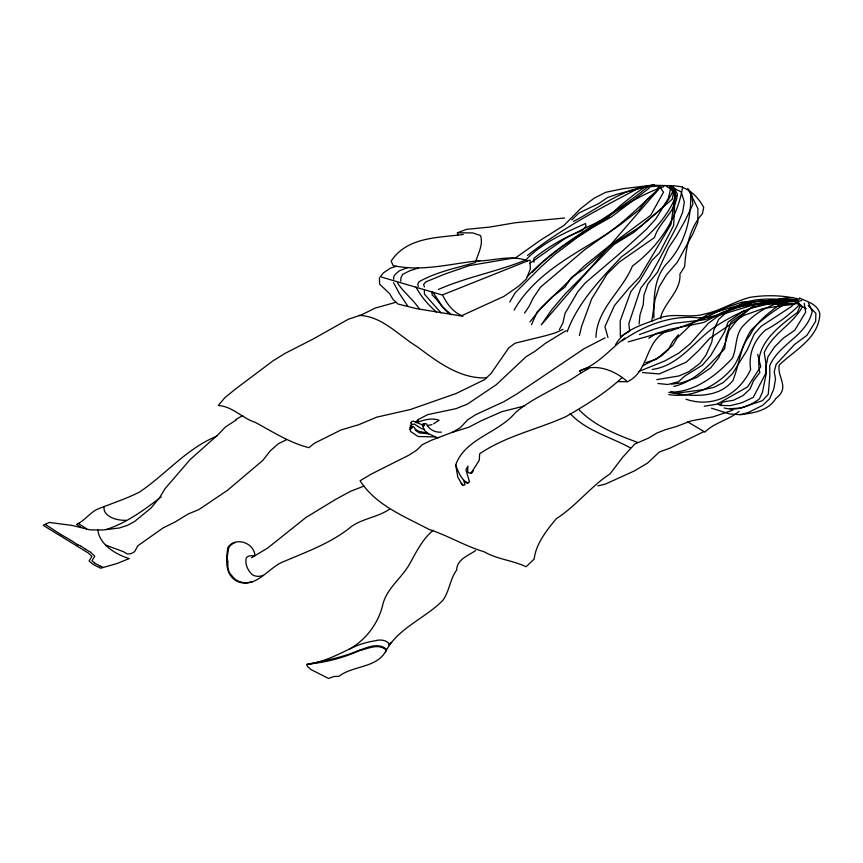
<?xml version="1.0" encoding="UTF-8"?>
<svg xmlns="http://www.w3.org/2000/svg" width="863" height="863" viewBox="0 0 863 863"><rect width="100%" height="100%" fill="white"/><g stroke="black" fill="none" stroke-linecap="round" stroke-linejoin="round"><path stroke-width="1.29" d="M393.733 279.234L393.733 276.721L395.297 274.315L399.224 270.842L408.123 267.433M432.083 292.007L432.083 294.887C438.803 300.669 442.352 309.127 450.087 313.852M670.249 185.793L670.238 190.529L668.232 198.717L655.815 218.922L646.225 229.472L618.933 254.24L585.168 283.021L577.757 291.813L565.028 313.42L562.827 323.226L559.397 329.504M690.454 191.435C692.072 217.929 684.855 245.534 665.751 264.714C653.237 279.957 653.917 299.547 653.895 318.037M400.691 281.252L400.95 277.875L402.514 274.466L409.914 270.702L418.264 268.037M228.717 547.39L227.163 557.563M639.084 324.057L639.968 315.006L643.226 304.812L643.927 295.081L648.048 283.668L657.466 272.212L668.577 247.735L676.506 235.923L685.233 220.345L692.849 204.402L691.748 194.704L688.717 189.925M595.955 337.357C596.743 308.706 622.352 290.896 632.406 266.063C658.178 247.012 677.541 218.857 682.622 186.904M469.17 481.489L469.008 482.471L467.304 483.28L465.589 482.115M467.714 470.497L467.908 466.085L465.912 469.742L469.375 481.317M579.418 335.545L581.543 326.505L591.673 298.857L607.207 273.841L619.354 262.028L654.478 237.562C659.451 221.446 676.236 211.651 677.39 193.948L673.291 186.764M463.722 480.141L464.963 484.812L463.409 485.351L462.158 484.812L457.8 477.077L455.718 464.855C465.265 438.285 498.426 433.226 515.459 412.568C528.825 401.025 545.675 393.474 561.036 384.585C571.047 380.615 579.149 373.323 588.749 368.63M651.716 321.511L655.049 299.504L659.181 286.796L666.419 274.876L677.261 262.32L692.795 234.067L697.8 222.363L697.887 208.533L687.843 188.425M385.47 651.975C397.26 628.286 424.974 618.642 442.848 600.335C449.526 591.187 449.871 579.246 456.646 570.076C456.829 559.429 468.188 555.653 475.589 550.616M800.648 304.51L797.401 312.406C778.469 327.034 753.248 344.876 759.85 372.503L753.485 380.896L750.055 388.976L743.075 395.513L733.421 400.281L723.226 401.921L720.357 404.294L721.479 405.157M473.064 470.605L472.126 472.762L470.572 473.485L468.08 472.406L467.455 470.421M531.479 324.715L537.164 311.899L583.647 266.538L608.307 246.581L650.605 215.405L663.518 192.179L659.364 186.246M567.174 331.77C578.145 302.136 600.378 279.439 621.543 256.753C644.078 240.863 665.513 221.845 676.074 195.707L672.665 187.4M658.922 185.998L656.301 191.306L646.894 199.957L638.857 210.119L620.788 224.326L585.049 249.439L540.508 287.152L533.086 298.177L529.148 306.257L524.531 313.14M674.596 188.307L668.48 199.58L662.18 208.015L640.13 226.742L612.665 244.067L583.884 269.191L571.435 277.368L564.887 287.174L551.802 297.217L541.77 307.228L529.99 321.834M509.753 302.072L514.995 293.032L540.723 267.152L554.499 254.704L576.732 237.875L592.234 227.724L611.597 216.775L649.343 188.005M615.535 344.876C623.917 328.922 643.021 324.93 658.253 318.544C673.205 312.093 689.656 318.814 705.093 313.862C720.821 310.637 734.445 301.349 749.969 297.336C766.161 294.812 783.41 295.135 799.354 299.234M514.089 310.119C532.773 277.293 566.549 258.361 597.876 239.536C620.929 226.041 638.868 206.624 658.674 189.159L541.306 324.866L551.597 309.893L564.877 294.207L613.971 244.542L633.841 232.374L672.212 199.224L673.723 191.823L671.123 185.502M472.687 470.648L479.235 460.346L479.688 453.776C505.772 435.944 537.584 429.407 566.15 416.516C585.61 405.179 605.19 393.42 621.576 378.059M228.641 547.563L230.95 544.812M525.319 260.464C541.295 243.334 564.305 232.967 585.524 223.549L585.955 226.311L582.029 230.583C564.639 237.001 548.361 246.872 533.841 258.35L534.024 262.266M799.591 304.617C789.721 314.715 778.07 323.355 765.589 330.022C754.1 339.849 748.189 354.413 750.648 369.483C738.76 394.833 713.313 408.436 685.966 399.213M678.437 334.747L672.827 341.273L668.394 349.569L661.231 355.998L642.493 365.998M532.072 272.428C549.936 253.614 572.18 239.472 594.229 226.074C616.128 210.863 638.361 195.081 663.906 186.645M527.207 276.786C561.403 239.871 608.803 219.224 647.164 187.249M433.334 530.195C421.748 539.645 415.783 553.28 408.512 565.88C400.475 578.879 386.915 588.793 382.945 604.003C378.868 622.417 366.624 639.019 350.648 648.437C336.667 655.287 322.212 662.471 306.645 664.532L307.508 666.538L311.176 669.666L328.63 678.48L333.862 676.473L338.835 676.333C353.463 665.114 376.991 668.48 386.344 650.249C378.857 642.913 368.134 648.609 359.601 650.594M571.791 219.914L578.954 212.988L598.814 203.56L607.282 197.67L617.552 194.056L643.938 187.39L661.792 185.642M389.019 644.553L391.392 642.32M161.219 496.851C144.25 509.925 126.451 523.032 105.933 529.612M781.932 302.74C770.023 312.093 756.797 321.068 750.087 335.146C740.659 346.236 739.947 361.166 729.375 371.478C714.24 387.347 690.778 398.404 668.749 394.564M527.498 255.47C561.144 228.835 599.461 208.706 637.336 188.889M514.596 258.544L540.594 240.108L563.938 225.437L580.076 209.116L586.872 203.69L594.219 198.166L605.794 192.287L622.784 188.738L651.522 185.243L674.165 185.75L682.245 186.904M739.127 411.338C728.857 420.054 714.532 422.471 704.877 432.083L687.735 421.867M624.877 337.983C609.958 349.299 597.951 364.682 579.602 370.885L581.09 372.665M744.284 310.367L728.156 321.953L724.65 331.726L710.681 355.632L702.331 365.178L684.704 376.117L678.415 381.748L667.897 384.51L657.951 383.496M529.666 263.485L564.79 238.727L584.585 228.328L607.93 217.39L619.893 205.977L635.589 193.42L644.122 187.498L654.143 184.52M617.886 381.597L627.412 381.726C649.904 371.198 644.186 340.054 668.242 330.572M236.3 419.947L225.405 427.012L218.609 434.154L190.076 459.634L165.146 488.566L159.472 497.854L150.993 508.048L134.423 521.619L127.454 525.34L119.364 527.994L102.438 530.001L90 529.85L72.341 525.459L49.267 522.428L43.15 525.297L88.468 553.118L91.877 556.387L89.072 561.015L93.236 564.434L100.626 568.21L116.937 563.55L128.889 558.674M230.82 544.909L233.29 543.312M573.528 221.424C598.253 208.512 620.788 189.375 649.537 185.879M648.825 338.253L656.042 333.582L668.685 329.601L703.777 322.449L721.641 312.654L745.352 304.229L768.243 303.884L791.317 304.65M433.506 423.852L439.116 420.249C431.122 417.368 423.355 420.335 415.912 422.687L418.091 419.623L427.692 414.639L456.009 408.663L467.336 404.143L496.171 384.801L526.009 356.775L534.726 351.468L545.632 343.172L566.117 330.658M452.201 432.482L460.454 427.541L467.8 419.72L475.837 414.596L503.722 401.759L517.045 393.862L583.992 348.771L605.103 337.821M235.879 419.483L242.837 415.459M418.404 426.635L414.197 424.035L410.303 425.383L410.464 426.905M622.072 340.885C643.927 325.567 670.292 315.146 697.433 317.767C713.41 318.005 727.789 312.406 741.058 303.97C758.987 296.527 779.03 299.407 797.854 300.594M389.396 509.31C377.789 517.12 363.204 518.426 351.737 526.268C331.888 542.784 307.498 551.392 284.121 561.425C268.932 566.894 257.562 587.433 239.31 582.234C224.671 576.894 225.696 559.817 227.929 547.369C234.887 537.261 251.964 541.705 254.671 553.474L254.822 555.524M787.585 302.492C774.532 310.097 762.115 319.213 751.403 329.871C741.123 344.876 739.364 363.614 733.021 380.421C718.124 399.396 689.871 396.387 668.814 392.309M251.489 557.768L267.767 547.983L305.847 517.552L335.675 499.364L350.497 491.327L364.003 486.063M704.262 431.435L670.271 448.005L659.31 452.018L647.541 463.107L634.219 470.993L605.265 484.154L597.865 485.912M524.909 260.367C496.721 271.662 466.268 277.228 438.372 289.461M286.333 439.828L278.307 443.744L270.205 450.918L262.784 460.432L227.465 490.324L198.889 509.591L188.177 513.96L175.103 521.996L163.15 527.886L137.864 545.75L134.617 551.64L131.133 553.647L127.4 554.003L123.301 551.63L105.631 545.071M360.658 649.99C344.898 657.444 327.692 661.964 310.378 663.884M563.064 329.396L555.222 332.913L544.769 335.923L515.146 343.161L508.803 347.821L491.155 373.345L484.607 379.623L456.279 393.431L410.475 409.494L376.753 417.153L358.889 424.65L340.777 430.065L314.38 443.258L308.965 447.67C289.601 442.816 272.643 431.759 255.265 422.363C242.115 418.231 232.611 406.397 218.296 405.502L224.833 397.714L235.297 389.17L272.978 360.863L285.189 353.323L312.891 339.159L348.382 319.213L361.446 314.909L375.211 308.059L396.041 302.266M638.372 371.673L664.952 360.885L678.652 353.204L689.99 343.949L708.372 323.312L722.514 312.87L754.564 301.716L793.065 300.626M579.602 370.885C595.427 362.74 615.157 370.464 627.412 381.726M216.872 436.16C186.678 448.361 165.674 474.564 139.267 492.212C125.567 499.073 111.003 503.679 96.861 509.45C89.31 513.323 84.509 520.918 76.516 524.348L80.712 527.077M457.703 235.372L457.444 232.773L466.344 229.364L489.429 227.12L515.373 222.719L564.639 218.005M801.77 300.346L795.492 302.751L790.875 306.915L761.242 326.214L754.262 334.035L747.261 349.839L732.417 373.744L723.442 382.428L714.1 387.304L703.399 389.666L675.783 393.312L670.745 391.694M732.784 410.195L712.989 416.861L691.22 420.864L676.775 426.387L665.2 429.752L656.732 433.129L648.89 437.929L634.758 444.067L622.676 457.271L610.076 473.852C590.378 486.721 576.074 506.15 556.257 518.706C546.635 530.443 535.988 543.625 534.165 559.062L526.063 566.743C512.622 560.26 497.304 559.418 484.294 551.845C465.017 546.117 447.865 535.524 428.792 529.299C404.024 516.139 375.944 505.394 360.087 480.777L370.993 474.219L408.717 455.276L416.807 450.108L422.234 444.693L430.95 440.454L451.673 432.536L468.663 427.271L481.047 420.842L501.781 411.705L524.175 406.041M639.505 334.574L654.068 329.202L673.291 323.431L704.025 319.785L758.663 303.377L773.723 302.74L798.911 303.506M396.052 266.376L390.087 268.285L383.355 272.945L380.303 276.721L441.964 294.919M645.729 362.633L656.441 359.256L672.816 345.297L677.121 338.016L692.892 322.902L707.951 314.51L748.653 302.33L784.801 298.868L798.102 300.238M673.798 386.419C695.211 381.554 710.033 363.916 724.629 348.814L726.139 336.387L730.95 322.072L754.996 304.984L783.68 298.22L792.633 297.573M652.255 369.418C678.21 365.955 693.065 342.762 712.719 328.339C736.355 312.438 764.542 299.698 793.496 300.885M628.167 341.899L655.61 334.121L671.101 330.723L703.162 318.781L725.319 307.735L742.126 302.072L768.253 300.863L792.191 300.842M475.675 262.449C456.581 267.94 436.387 271.921 418.976 281.769L417.735 284.283L418.35 286.43M772.784 302.989L750.573 308.253L737.93 319.051L729.008 330.507L725.319 343.183L718.696 357.757L710.594 367.951L696.646 377.487L681.899 382.762L671.63 384.154M232.999 543.431L235.319 542.385M427.282 425.653L431.953 424.574M792.817 300.486C772.622 301.877 754.985 312.406 741.824 327.347C735.157 336.322 736.797 348.145 732.439 358.156C716.366 375.34 695.654 391.791 671.177 392.158M513.377 258.091L469.332 265.599L444.305 274.272L426.009 281.802L423.582 284.423L424.445 286.937M252.093 581.964L244.844 582.946M704.24 406.257L717.121 404.143L747.628 386.861L760.724 366.689L757.703 354.369M307.142 664.208C324.585 660.961 342.007 657.487 358.49 650.562C367.012 647.638 378.177 642.158 386.214 649.105M526.754 260.691L530.109 260.216L530.27 269.159L526.344 278.954L518.739 286.138L503.916 296.397L461.834 315.621C452.719 312.028 446.667 303.42 442.525 294.887L527.735 260.863C510.529 254.261 493.485 261.101 475.934 261.079C478.393 252.805 483.431 244.38 480.518 235.556L472.87 232.924L457.444 232.773M656.829 379.623L678.857 375.966L688.879 371.705L699.969 363.312L706.074 354.984L711.759 342.169L713.777 330.249L718.577 319.439L731.037 308.242L766.506 302.374L795.492 301.241M463.291 234.434C437.66 237.961 407.174 236.732 391.155 261.133L393.14 265.524C421.953 272.125 451.425 263.431 480.281 260.583M435.535 436.894L418.091 436.527L410.615 431.489L409.903 427.433L413.107 426.635L414.348 427.358L415.599 430.41L419.181 432.838L428.684 433.83M438.803 437.519L437.25 437.703L428.35 433.636L424.434 430.367L422.449 425.481A2.438 1.413 0 0 1 423.506 423.755A2.438 1.413 0 0 1 426.624 424.078C429.138 429.763 435.384 432.708 441.414 432.136M486.473 377.832C460.173 379.116 437.336 361.802 417.336 346.775C398.479 335.524 382.05 315.804 358.663 315.416M739.742 414.499C753.032 413.485 768.383 410.68 775.913 398.404C790.53 387.379 776.894 377.563 779.203 365.081C794.694 350.076 818.987 338.22 819.85 313.83C817.595 303.916 807.239 301.823 799.418 297.972M730.174 408.684L740.443 408.08L762.407 400.659L768.264 394.272L769.85 375.772L769.688 365.826C779.019 343.711 806.786 335.826 812.202 311.414L808.545 303.258M642.482 372.536L659.213 373.949L686.29 362.147L698.253 350.95L709.839 338.253L743.658 315.534L763.194 308.512L797.164 303.506L806.312 308.792M462.956 316.268L416.193 308.555L397.919 304.013L393.075 299.493L389.601 293.668L379.601 284.154L379.429 277.724M423.852 429.062L421.824 428.792L418.242 426.549M724.079 407.962C736.409 411.317 749.559 406.419 759.364 398.889L762.428 392.395L766.128 374.121L766.204 365.319L767.962 356.775L774.51 346.98L783.604 337.929L794.758 330.292L805.675 312.169L804.197 303.258M239.569 581.802L245.265 582.957M426.969 433.021L418.555 431.22L415.599 429.332M637.315 442.309C616.754 434.661 594.812 426.063 579.278 409.957M711.457 408.199L729.731 413.96L741.047 414.758L749.138 412.104L762.838 405.222L769.623 398.792L773.744 389.094L775.513 379.051L774.219 371.759L776.161 364.326L794.543 344.477L806.937 335.329L815.664 321.252L815.869 313.323L808.297 305.631M422.762 425.017L413.258 421.155L411.705 421.511L411.079 422.956L412.018 424.391M77.336 544.564L80.637 545.966M99.838 565.912L103.333 567.52M671.112 187.012L681.123 191.791L684.337 201.996L682.579 212.546L676.7 226.473L658.609 260.799L649.871 276.376L640.702 288.188L628.825 323.657L629.677 331.198L620.357 336.581L620.184 320.885L630.875 291.554L639.602 281.004L652.007 260.292L659.429 253.01L673.658 225.502L675.211 191.683L666.322 186.257M683.054 187.659C692.353 191.111 699.041 198.922 703.733 207.39L702.417 213.679C689.505 228.091 685.902 247.961 684.65 266.591L679.915 274.132C681.166 290.788 664.801 301.899 660.68 317.142L660.864 318.76M630.335 447.832C610.098 436.743 586.257 430.917 570.13 413.506M95.016 563.323L99.989 565.977M234.768 579.138L239.849 581.899M60.863 534.499L71.165 540.454M85.286 549.138L90.324 552.05M45.103 524.283L60.971 534.564M78.306 523.42L86.58 528.792M71.295 540.518L77.746 544.79M81.1 546.214L85.448 549.235M451.295 314.822L442.503 306.667L432.935 292.255M717.563 403.399L720.163 405.405L730.184 405.664L741.759 402.794L753.27 397.379L766.128 372.611L766.139 364.564L764.24 352.611C772.234 333.83 792.622 324.488 802.202 307.131L796.549 300.346M95.383 563.561L91.996 560.777L94.757 556.214L90.712 552.331M436.473 311.975C428.253 304.963 421.133 296.602 415.988 287.077M465.891 482.32C460.745 477.8 457.8 471.263 455.718 464.855M229.234 572.601L234.93 579.267M441.058 312.87L424.488 294.229L424.305 289.709M408.037 306.527L399.429 293.603L393.539 282.654M397.455 282.902C403.657 292.514 413.226 299.483 419.407 309.062M669.623 185.642L674.769 195.955L671.047 224.207L639.418 277.379L629.138 288.037L614.488 305.513L604.931 326.656L607.962 337.465M227.918 568.361L229.299 572.719M227.174 557.466L227.789 561.554M227.789 561.586L227.929 568.437M129.008 558.566A61.629 35.577 0 0 1 97.778 529.699M126.095 520.292A20.82 12.017 0 0 1 104.25 506.43M263.344 575.287A7.691 4.434 0 0 1 251.025 573.334A45.275 26.138 0 0 1 246.257 557.951A5.631 3.258 0 0 1 254.574 556.171M348.997 649.472A60 34.639 0 0 1 375.47 640.734A9.32 5.383 0 0 1 384.812 640.778A9.32 5.383 0 0 1 389.396 645.481M410.766 422.956A3.193 1.845 0 0 1 411.705 424.208M410.766 425.286A4.067 2.352 0 0 1 410.928 426.818M423.852 423.852A2.524 1.456 0 0 1 422.762 426.279M418.404 419.45A2.794 1.618 0 0 1 416.225 421.424M412.331 427.088A4.509 2.6 0 0 1 409.839 429.245M461.381 483.28A4.261 2.46 0 0 1 462.622 485.082M464.963 481.392A39.86 23.01 0 0 1 467.768 483.194M470.885 473.118A5.005 2.891 0 0 1 472.902 471.058"/></g></svg>
